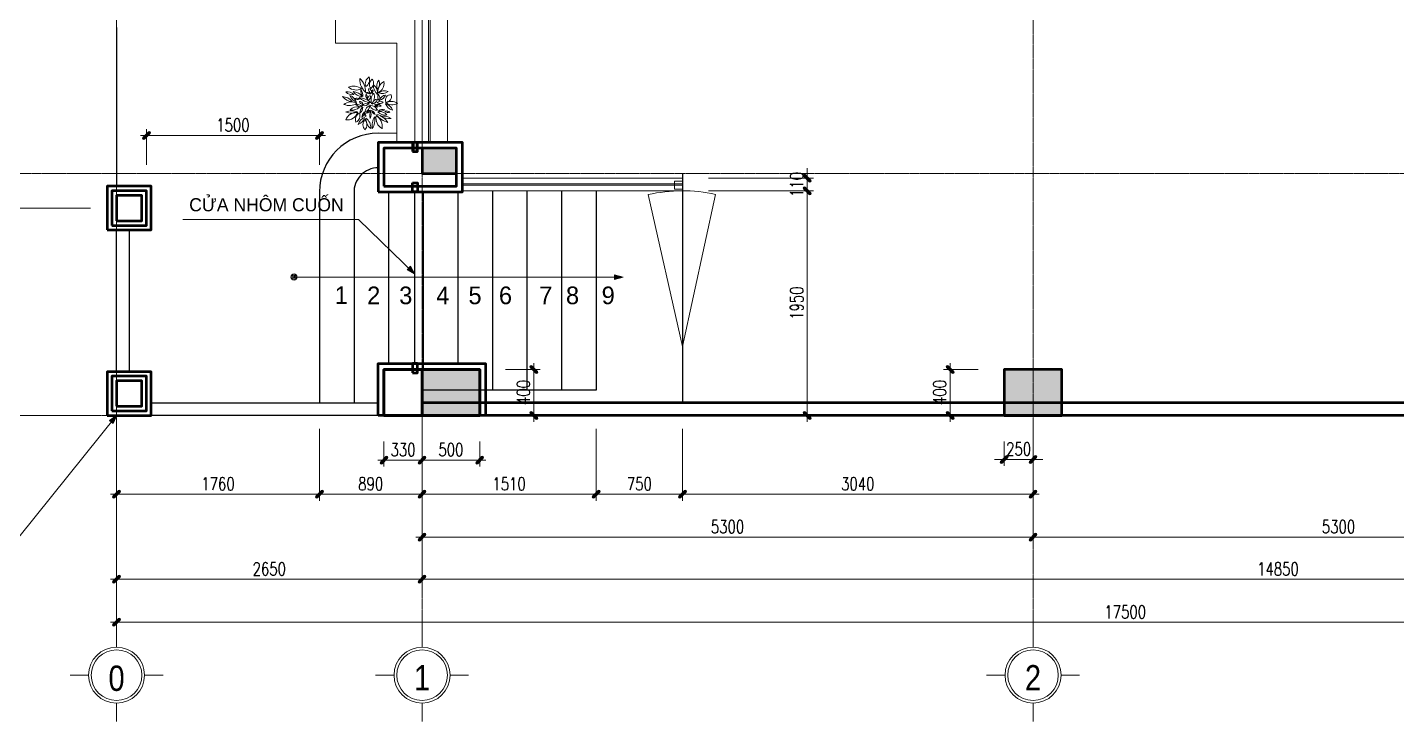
# Model space of a CAD drawing. Extents: x -165145 to 691808, y -202842 to 311040.
# Drawn here: x 545624 to 557501, y 59372 to 65396 of the extents above; entities that cross this region are included whole.
import ezdxf
from ezdxf.enums import TextEntityAlignment as Align

# ---------------------------------------------------------------- set-up
doc = ezdxf.new("R2010")
doc.units = 0
doc.header["$LTSCALE"] = 10
doc.header["$MEASUREMENT"] = 0
doc.linetypes.add('HIDDEN', pattern=[2.3807, 1.587, -0.7937])
doc.linetypes.add('TIM', pattern=[26.01, 10, -3, 0.01, -3, 10])
doc.layers.get('0').update_dxf_attribs({"linetype": 'CONTINUOUS'})
doc.layers.get('Defpoints').update_dxf_attribs({"color": 5, "linetype": 'CONTINUOUS'})
for name, color, linetype, lineweight in [('ARROWS', 1, 'CONTINUOUS', 0), ('DIM', 8, 'CONTINUOUS', 13), ('GE_KC_NETKHUAT', 9, 'HIDDEN', 20), ('netchia', 2, 'CONTINUOUS', 20), ('NETMANH', 149, 'CONTINUOUS', 5), ('NOITHAT', 35, 'CONTINUOUS', 9), ('TEXT', 4, 'CONTINUOUS', 20), ('THAY', 147, 'CONTINUOUS', 25), ('TRUC', 251, 'TIM', 5), ('wall', 7, 'CONTINUOUS', 50)]:
    doc.layers.add(name, color=color, linetype=linetype, lineweight=lineweight)
doc.layers.add('KCS_DIM', color=1, linetype='CONTINUOUS')
doc.styles.add('ROMANS', font='romans', dxfattribs={"width": 0.75, "bigfont": 'vns'})
doc.styles.add('STYLE1', font='')
doc.styles.add('VNARIALH', font='', dxfattribs={"width": 0.75})
doc.styles.add('VnArialNarrowH', font='')
doc.styles.get('STYLE1').set_extended_font_data('.VnAvantH')
doc.styles.get('VNARIALH').set_extended_font_data('.VnArialH')
doc.styles.get('VnArialNarrowH').set_extended_font_data('.VnArial NarrowH')
doc.dimstyles.new('fit0.75', dxfattribs={"dimscale": 0.5625, "dimtxt": 200, "dimasz": 75, "dimexe": 100, "dimexo": 400, "dimgap": 0.03, "dimtad": 0, "dimdec": 0, "dimdsep": 46, "dimtxsty": 'ROMANS', "dimblk": 'alex', "dimcen": 150, "dimclrd": 8, "dimclre": 8, "dimclrt": 7, "dimaunit": 1, "dimadec": 0, "dimazin": 0, "dimtfac": 0.072, "dimtdec": 0, "dimtix": 1, "dimtmove": 2, "dimatfit": 3, "dimldrblk": 'a-01', "dimfxl": 100, "dimtvp": 0.8, "dimtolj": 1, "dimarcsym": 0})

# ---------------------------------------------------------------- blocks, each defined once
blk = doc.blocks.new('alex')
at = {"layer": 'ARROWS'}
h = blk.add_hatch(color=1, dxfattribs=at)
edge = h.paths.add_edge_path()
edge.add_line((0.4, 0.74), (-0.74, -0.4))
edge.add_ellipse((-0.57, -0.57), major_axis=(0.17, 0.17), ratio=1, start_angle=90, end_angle=270)
edge.add_line((-0.4, -0.74), (0.74, 0.4))
edge.add_ellipse((0.57, 0.57), major_axis=(0.17, 0.17), ratio=1, start_angle=270, end_angle=450)
blk.add_lwpolyline([(0.4, 0.74), (-0.74, -0.4, 1), (-0.4, -0.74), (0.74, 0.4, 1)], format="xyb", close=True, dxfattribs=at)
at = {"layer": 'netchia', "color": 2}
for p, q in [((1.27, 0), (-1.27, 0)), ((0, -1.27), (0, 1.27))]:
    blk.add_line(p, q, dxfattribs=at)
blk = doc.blocks.new('*D136')
at = {"layer": 'Defpoints', "color": 0, "ltscale": 0.05, "transparency": 16777216}
for p in [(1196016, -218134), (1196485, -218134), (1196485, -218534)]:
    blk.add_point(p, dxfattribs=at)
at = {"layer": 'DIM', "color": 8, "lineweight": -2, "ltscale": 0.05, "transparency": 16777216}
for p, q in [((1196260, -218134), (1195959, -218134)), ((1196016, -218492), (1196016, -218176)), ((1196260, -218534), (1195959, -218534))]:
    blk.add_line(p, q, dxfattribs=at)
at = {"layer": 'DIM', "color": 8, "lineweight": -2, "ltscale": 0.05, "transparency": 16777216, "xscale": 42.1875, "yscale": 42.1875, "zscale": 42.1875}
for p, rotation in [((1196016, -218134), 90), ((1196016, -218534), 270)]:
    blk.add_blockref('alex', p, dxfattribs=dict(at, rotation=rotation))
at = {"layer": 'DIM', "color": 7, "ltscale": 0.05, "transparency": 16777216, "insert": (1195926, -218334), "char_height": 112.5, "attachment_point": 5, "rotation": 90, "style": 'ROMANS'}
blk.add_mtext('\\A1;400', dxfattribs=at)
blk = doc.blocks.new('a-01')
at = {"layer": 'ARROWS'}
blk.add_hatch(color=256, dxfattribs=at).paths.add_polyline_path([(-1.8, 0.49), (-1.8, -0.49), (0, 0)])
at = {"layer": 'netchia'}
blk.add_lwpolyline([(-1.8, 0.49), (-1.8, -0.49), (0, 0), (0, 0)], close=True, dxfattribs=at)
blk = doc.blocks.new('*D142')
at = {"layer": 'Defpoints', "color": 0, "ltscale": 0.05, "transparency": 16777216}
for p in [(1191935, -218134), (1192405, -218134), (1191935, -218534)]:
    blk.add_point(p, dxfattribs=at)
at = {"layer": 'DIM', "color": 8, "lineweight": -2, "ltscale": 0.05, "transparency": 16777216}
for p, q in [((1192160, -218134), (1192461, -218134)), ((1192405, -218492), (1192405, -218176)), ((1192160, -218534), (1192461, -218534))]:
    blk.add_line(p, q, dxfattribs=at)
at = {"layer": 'DIM', "color": 8, "lineweight": -2, "ltscale": 0.05, "transparency": 16777216, "xscale": 42.1875, "yscale": 42.1875, "zscale": 42.1875}
for p, rotation in [((1192405, -218134), 90), ((1192405, -218534), 270)]:
    blk.add_blockref('alex', p, dxfattribs=dict(at, rotation=rotation))
at = {"layer": 'DIM', "color": 7, "ltscale": 0.05, "transparency": 16777216, "insert": (1192315, -218334), "char_height": 112.5, "attachment_point": 5, "rotation": 90, "style": 'ROMANS'}
blk.add_mtext('\\A1;400', dxfattribs=at)
blk = doc.blocks.new('*D143')
at = {"layer": 'Defpoints', "color": 0, "transparency": 16777216}
for p in [(1191435, -218534), (1191935, -218534), (1191935, -218921)]:
    blk.add_point(p, dxfattribs=at)
at = {"layer": 'DIM', "color": 8, "lineweight": -2, "transparency": 16777216}
for p, q in [((1191435, -218759), (1191435, -218977)), ((1191935, -218759), (1191935, -218977)), ((1191477, -218921), (1191893, -218921))]:
    blk.add_line(p, q, dxfattribs=at)
at = {"layer": 'DIM', "color": 8, "lineweight": -2, "transparency": 16777216, "xscale": 42.1875, "yscale": 42.1875, "zscale": 42.1875, "rotation": 180}
blk.add_blockref('alex', (1191435, -218921), dxfattribs=at)
at = {"layer": 'DIM', "color": 8, "lineweight": -2, "transparency": 16777216, "xscale": 42.1875, "yscale": 42.1875, "zscale": 42.1875}
blk.add_blockref('alex', (1191935, -218921), dxfattribs=at)
at = {"layer": 'DIM', "color": 7, "transparency": 16777216, "insert": (1191685, -218831), "char_height": 112.5, "attachment_point": 5, "style": 'ROMANS'}
blk.add_mtext('\\A1;500', dxfattribs=at)
blk = doc.blocks.new('*D144')
at = {"layer": 'Defpoints', "color": 0, "transparency": 16777216}
for p in [(1196485, -218534), (1196735, -218534), (1196735, -218915)]:
    blk.add_point(p, dxfattribs=at)
at = {"layer": 'DIM', "color": 8, "lineweight": -2, "transparency": 16777216}
for p, q in [((1196485, -218759), (1196485, -218971)), ((1196735, -218759), (1196735, -218971)), ((1196443, -218915), (1196401, -218915)), ((1196485, -218915), (1196735, -218915)), ((1196777, -218915), (1196819, -218915))]:
    blk.add_line(p, q, dxfattribs=at)
at = {"layer": 'DIM', "color": 8, "lineweight": -2, "transparency": 16777216, "xscale": 42.1875, "yscale": 42.1875, "zscale": 42.1875}
blk.add_blockref('alex', (1196485, -218915), dxfattribs=at)
at = {"layer": 'DIM', "color": 8, "lineweight": -2, "transparency": 16777216, "xscale": 42.1875, "yscale": 42.1875, "zscale": 42.1875, "rotation": 180}
blk.add_blockref('alex', (1196735, -218915), dxfattribs=at)
at = {"layer": 'DIM', "color": 7, "transparency": 16777216, "insert": (1196610, -218825), "char_height": 112.5, "attachment_point": 5, "style": 'ROMANS'}
blk.add_mtext('\\A1;250', dxfattribs=at)
blk = doc.blocks.new('tentruc')
at = {"layer": 'DIM'}
for p, q in [((0, 311), (0, 516)), ((-516, 0), (-311, 0)), ((-516, 0), (-311, 0)), ((311, 0), (516, 0)), ((311, 0), (516, 0)), ((0, -516), (0, -311))]:
    blk.add_line(p, q, dxfattribs=at)
at = {"layer": 'DIM', "ltscale": 0.5}
blk.add_circle((0, 0), 311, dxfattribs=at)
at = {"layer": 'DIM'}
blk.add_circle((0, 0), 281, dxfattribs=at)
at = {"layer": 'DIM', "color": 7, "linetype": 'ByBlock', "ltscale": 0.5, "style": 'VNARIALH', "width": 1.1}
blk.add_attdef('A', text='', height=281, dxfattribs=at).set_placement((0, -107), align=Align.CENTER)
blk = doc.blocks.new('*D149')
at = {"layer": 'Defpoints', "color": 0, "transparency": 16777216}
for p in [(1191435, -218162), (1206285, -218162), (1206285, -219955)]:
    blk.add_point(p, dxfattribs=at)
at = {"layer": 'DIM', "color": 8, "lineweight": -2, "transparency": 16777216}
for p, q in [((1191435, -218387), (1191435, -220011)), ((1206285, -218387), (1206285, -220011)), ((1191477, -219955), (1206243, -219955))]:
    blk.add_line(p, q, dxfattribs=at)
at = {"layer": 'DIM', "color": 8, "lineweight": -2, "transparency": 16777216, "xscale": 42.1875, "yscale": 42.1875, "zscale": 42.1875, "rotation": 180}
blk.add_blockref('alex', (1191435, -219955), dxfattribs=at)
at = {"layer": 'DIM', "color": 8, "lineweight": -2, "transparency": 16777216, "xscale": 42.1875, "yscale": 42.1875, "zscale": 42.1875}
blk.add_blockref('alex', (1206285, -219955), dxfattribs=at)
at = {"layer": 'DIM', "color": 7, "transparency": 16777216, "insert": (1198860, -219865), "char_height": 112.5, "attachment_point": 5, "style": 'ROMANS'}
blk.add_mtext('\\A1;14850', dxfattribs=at)
blk = doc.blocks.new('*D153')
at = {"layer": 'Defpoints', "color": 0, "transparency": 16777216}
for p in [(1196735, -218534), (1202035, -218534), (1202035, -219589)]:
    blk.add_point(p, dxfattribs=at)
at = {"layer": 'DIM', "color": 8, "lineweight": -2, "transparency": 16777216}
for p, q in [((1196735, -218759), (1196735, -219646)), ((1202035, -218759), (1202035, -219646)), ((1196777, -219589), (1201993, -219589))]:
    blk.add_line(p, q, dxfattribs=at)
at = {"layer": 'DIM', "color": 8, "lineweight": -2, "transparency": 16777216, "xscale": 42.1875, "yscale": 42.1875, "zscale": 42.1875, "rotation": 180}
blk.add_blockref('alex', (1196735, -219589), dxfattribs=at)
at = {"layer": 'DIM', "color": 8, "lineweight": -2, "transparency": 16777216, "xscale": 42.1875, "yscale": 42.1875, "zscale": 42.1875}
blk.add_blockref('alex', (1202035, -219589), dxfattribs=at)
at = {"layer": 'DIM', "color": 7, "transparency": 16777216, "insert": (1199385, -219499), "char_height": 112.5, "attachment_point": 5, "style": 'ROMANS'}
blk.add_mtext('\\A1;5300', dxfattribs=at)
blk = doc.blocks.new('*D154')
at = {"layer": 'Defpoints', "color": 0, "transparency": 16777216}
for p in [(1191435, -218534), (1196735, -218534), (1196735, -219589)]:
    blk.add_point(p, dxfattribs=at)
at = {"layer": 'DIM', "color": 8, "lineweight": -2, "transparency": 16777216}
for p, q in [((1191435, -218759), (1191435, -219646)), ((1196735, -218759), (1196735, -219646)), ((1191477, -219589), (1196693, -219589))]:
    blk.add_line(p, q, dxfattribs=at)
at = {"layer": 'DIM', "color": 8, "lineweight": -2, "transparency": 16777216, "xscale": 42.1875, "yscale": 42.1875, "zscale": 42.1875, "rotation": 180}
blk.add_blockref('alex', (1191435, -219589), dxfattribs=at)
at = {"layer": 'DIM', "color": 8, "lineweight": -2, "transparency": 16777216, "xscale": 42.1875, "yscale": 42.1875, "zscale": 42.1875}
blk.add_blockref('alex', (1196735, -219589), dxfattribs=at)
at = {"layer": 'DIM', "color": 7, "transparency": 16777216, "insert": (1194085, -219499), "char_height": 112.5, "attachment_point": 5, "style": 'ROMANS'}
blk.add_mtext('\\A1;5300', dxfattribs=at)
blk = doc.blocks.new('*D188')
at = {"layer": 'Defpoints', "color": 0, "ltscale": 0.05, "transparency": 16777216}
for p in [(1191935, -218134), (1192405, -218134), (1191935, -218534)]:
    blk.add_point(p, dxfattribs=at)
at = {"layer": 'DIM', "color": 8, "lineweight": -2, "ltscale": 0.05, "transparency": 16777216}
for p, q in [((1192160, -218134), (1192461, -218134)), ((1192405, -218492), (1192405, -218176)), ((1192160, -218534), (1192461, -218534))]:
    blk.add_line(p, q, dxfattribs=at)
at = {"layer": 'DIM', "color": 8, "lineweight": -2, "ltscale": 0.05, "transparency": 16777216, "xscale": 42.1875, "yscale": 42.1875, "zscale": 42.1875}
for p, rotation in [((1192405, -218134), 90), ((1192405, -218534), 270)]:
    blk.add_blockref('alex', p, dxfattribs=dict(at, rotation=rotation))
at = {"layer": 'DIM', "color": 7, "ltscale": 0.05, "transparency": 16777216, "insert": (1192315, -218334), "char_height": 112.5, "attachment_point": 5, "rotation": 90, "style": 'ROMANS'}
blk.add_mtext('\\A1;400', dxfattribs=at)
blk = doc.blocks.new('*D190')
at = {"layer": 'Defpoints', "color": 0, "transparency": 16777216}
for p in [(1191105, -218534), (1191435, -218534), (1191435, -218921)]:
    blk.add_point(p, dxfattribs=at)
at = {"layer": 'DIM', "color": 8, "lineweight": -2, "transparency": 16777216}
for p, q in [((1191105, -218759), (1191105, -218977)), ((1191435, -218759), (1191435, -218977)), ((1191147, -218921), (1191393, -218921))]:
    blk.add_line(p, q, dxfattribs=at)
at = {"layer": 'DIM', "color": 8, "lineweight": -2, "transparency": 16777216, "xscale": 42.1875, "yscale": 42.1875, "zscale": 42.1875, "rotation": 180}
blk.add_blockref('alex', (1191105, -218921), dxfattribs=at)
at = {"layer": 'DIM', "color": 8, "lineweight": -2, "transparency": 16777216, "xscale": 42.1875, "yscale": 42.1875, "zscale": 42.1875}
blk.add_blockref('alex', (1191435, -218921), dxfattribs=at)
at = {"layer": 'DIM', "color": 7, "transparency": 16777216, "insert": (1191270, -218831), "char_height": 112.5, "attachment_point": 5, "style": 'ROMANS'}
blk.add_mtext('\\A1;330', dxfattribs=at)
blk = doc.blocks.new('*D191')
at = {"layer": 'Defpoints', "color": 0, "transparency": 16777216}
for p in [(1188785, -218534), (1206285, -218534), (1206285, -220328)]:
    blk.add_point(p, dxfattribs=at)
at = {"layer": 'DIM', "color": 8, "lineweight": -2, "transparency": 16777216}
for p, q in [((1188785, -218759), (1188785, -220385)), ((1206285, -218759), (1206285, -220385)), ((1188827, -220328), (1206243, -220328))]:
    blk.add_line(p, q, dxfattribs=at)
at = {"layer": 'DIM', "color": 8, "lineweight": -2, "transparency": 16777216, "xscale": 42.1875, "yscale": 42.1875, "zscale": 42.1875, "rotation": 180}
blk.add_blockref('alex', (1188785, -220328), dxfattribs=at)
at = {"layer": 'DIM', "color": 8, "lineweight": -2, "transparency": 16777216, "xscale": 42.1875, "yscale": 42.1875, "zscale": 42.1875}
blk.add_blockref('alex', (1206285, -220328), dxfattribs=at)
at = {"layer": 'DIM', "color": 7, "transparency": 16777216, "insert": (1197535, -220238), "char_height": 112.5, "attachment_point": 5, "style": 'ROMANS'}
blk.add_mtext('\\A1;17500', dxfattribs=at)
blk = doc.blocks.new('*D192')
at = {"layer": 'Defpoints', "color": 0, "transparency": 16777216}
for p in [(1188785, -218534), (1191435, -218534), (1191435, -219955)]:
    blk.add_point(p, dxfattribs=at)
at = {"layer": 'DIM', "color": 8, "lineweight": -2, "transparency": 16777216}
for p, q in [((1188785, -218759), (1188785, -220011)), ((1191435, -218759), (1191435, -220011)), ((1188827, -219955), (1191393, -219955))]:
    blk.add_line(p, q, dxfattribs=at)
at = {"layer": 'DIM', "color": 8, "lineweight": -2, "transparency": 16777216, "xscale": 42.1875, "yscale": 42.1875, "zscale": 42.1875, "rotation": 180}
blk.add_blockref('alex', (1188785, -219955), dxfattribs=at)
at = {"layer": 'DIM', "color": 8, "lineweight": -2, "transparency": 16777216, "xscale": 42.1875, "yscale": 42.1875, "zscale": 42.1875}
blk.add_blockref('alex', (1191435, -219955), dxfattribs=at)
at = {"layer": 'DIM', "color": 7, "transparency": 16777216, "insert": (1190110, -219865), "char_height": 112.5, "attachment_point": 5, "style": 'ROMANS'}
blk.add_mtext('\\A1;2650', dxfattribs=at)
blk = doc.blocks.new('*D193')
at = {"layer": 'Defpoints', "color": 0, "transparency": 16777216}
for p in [(1186936, -211534), (1188785, -211534), (1188785, -218534)]:
    blk.add_point(p, dxfattribs=at)
at = {"layer": 'DIM', "color": 8, "lineweight": -2, "transparency": 16777216}
for p, q in [((1188560, -211534), (1186880, -211534)), ((1186936, -218492), (1186936, -211576)), ((1188560, -218534), (1186880, -218534))]:
    blk.add_line(p, q, dxfattribs=at)
at = {"layer": 'DIM', "color": 8, "lineweight": -2, "transparency": 16777216, "xscale": 42.1875, "yscale": 42.1875, "zscale": 42.1875}
for p, rotation in [((1186936, -211534), 90), ((1186936, -218534), 270)]:
    blk.add_blockref('alex', p, dxfattribs=dict(at, rotation=rotation))
at = {"layer": 'DIM', "color": 7, "transparency": 16777216, "insert": (1186846, -215034), "char_height": 112.5, "attachment_point": 5, "rotation": 90, "style": 'ROMANS'}
blk.add_mtext('\\A1;7000', dxfattribs=at)
blk = doc.blocks.new('*D206')
at = {"layer": 'Defpoints', "color": 0, "transparency": 16777216}
for p in [(1188607, -214974), (1187400, -218534), (1188607, -218534)]:
    blk.add_point(p, dxfattribs=at)
at = {"layer": 'DIM', "color": 8, "lineweight": -2, "transparency": 16777216}
for p, q in [((1188382, -214974), (1187343, -214974)), ((1187400, -215016), (1187400, -218492)), ((1188382, -218534), (1187343, -218534))]:
    blk.add_line(p, q, dxfattribs=at)
at = {"layer": 'DIM', "color": 8, "lineweight": -2, "transparency": 16777216, "xscale": 42.1875, "yscale": 42.1875, "zscale": 42.1875}
for p, rotation in [((1187400, -214974), 90), ((1187400, -218534), 270)]:
    blk.add_blockref('alex', p, dxfattribs=dict(at, rotation=rotation))
at = {"layer": 'DIM', "color": 7, "transparency": 16777216, "insert": (1187310, -216754), "char_height": 112.5, "attachment_point": 5, "rotation": 90, "style": 'ROMANS'}
blk.add_mtext('\\A1;3560', dxfattribs=at)
blk = doc.blocks.new('*D207')
at = {"layer": 'Defpoints', "color": 0, "transparency": 16777216}
for p in [(1188785, -214974), (1187823, -216734), (1188785, -216734)]:
    blk.add_point(p, dxfattribs=at)
at = {"layer": 'DIM', "color": 8, "lineweight": -2, "transparency": 16777216}
for p, q in [((1188560, -214974), (1187767, -214974)), ((1187823, -215016), (1187823, -216692)), ((1188560, -216734), (1187767, -216734))]:
    blk.add_line(p, q, dxfattribs=at)
at = {"layer": 'DIM', "color": 8, "lineweight": -2, "transparency": 16777216, "xscale": 42.1875, "yscale": 42.1875, "zscale": 42.1875}
for p, rotation in [((1187823, -214974), 90), ((1187823, -216734), 270)]:
    blk.add_blockref('alex', p, dxfattribs=dict(at, rotation=rotation))
at = {"layer": 'DIM', "color": 7, "transparency": 16777216, "insert": (1187733, -215854), "char_height": 112.5, "attachment_point": 5, "rotation": 90, "style": 'ROMANS'}
blk.add_mtext('\\A1;1760', dxfattribs=at)
blk = doc.blocks.new('*D208')
at = {"layer": 'Defpoints', "color": 0, "transparency": 16777216}
for p in [(1190545, -216104), (1189045, -216584), (1190545, -216584)]:
    blk.add_point(p, dxfattribs=at)
at = {"layer": 'DIM', "color": 8, "lineweight": -2, "transparency": 16777216}
for p, q in [((1189045, -216359), (1189045, -216048)), ((1190545, -216359), (1190545, -216048)), ((1189087, -216104), (1190503, -216104))]:
    blk.add_line(p, q, dxfattribs=at)
at = {"layer": 'DIM', "color": 8, "lineweight": -2, "transparency": 16777216, "xscale": 42.1875, "yscale": 42.1875, "zscale": 42.1875, "rotation": 180}
blk.add_blockref('alex', (1189045, -216104), dxfattribs=at)
at = {"layer": 'DIM', "color": 8, "lineweight": -2, "transparency": 16777216, "xscale": 42.1875, "yscale": 42.1875, "zscale": 42.1875}
blk.add_blockref('alex', (1190545, -216104), dxfattribs=at)
at = {"layer": 'DIM', "color": 7, "transparency": 16777216, "insert": (1189795, -216014), "char_height": 112.5, "attachment_point": 5, "style": 'ROMANS'}
blk.add_mtext('\\A1;1500', dxfattribs=at)
blk = doc.blocks.new('*D209')
at = {"layer": 'Defpoints', "color": 0, "transparency": 16777216}
for p in [(1188785, -216734), (1187823, -218534), (1188785, -218534)]:
    blk.add_point(p, dxfattribs=at)
at = {"layer": 'DIM', "color": 8, "lineweight": -2, "transparency": 16777216}
for p, q in [((1188560, -216734), (1187767, -216734)), ((1187823, -216776), (1187823, -218492)), ((1188560, -218534), (1187767, -218534))]:
    blk.add_line(p, q, dxfattribs=at)
at = {"layer": 'DIM', "color": 8, "lineweight": -2, "transparency": 16777216, "xscale": 42.1875, "yscale": 42.1875, "zscale": 42.1875}
for p, rotation in [((1187823, -216734), 90), ((1187823, -218534), 270)]:
    blk.add_blockref('alex', p, dxfattribs=dict(at, rotation=rotation))
at = {"layer": 'DIM', "color": 7, "transparency": 16777216, "insert": (1187733, -217634), "char_height": 112.5, "attachment_point": 5, "rotation": 90, "style": 'ROMANS'}
blk.add_mtext('\\A1;1800', dxfattribs=at)
blk = doc.blocks.new('*D212')
at = {"layer": 'Defpoints', "color": 0, "ltscale": 0.05, "transparency": 16777216}
for p in [(1193695, -216584), (1193695, -218534), (1194776, -218534)]:
    blk.add_point(p, dxfattribs=at)
at = {"layer": 'DIM', "color": 8, "lineweight": -2, "ltscale": 0.05, "transparency": 16777216}
for p, q in [((1193920, -216584), (1194832, -216584)), ((1194776, -216626), (1194776, -218492)), ((1193920, -218534), (1194832, -218534))]:
    blk.add_line(p, q, dxfattribs=at)
at = {"layer": 'DIM', "color": 8, "lineweight": -2, "ltscale": 0.05, "transparency": 16777216, "xscale": 42.1875, "yscale": 42.1875, "zscale": 42.1875}
for p, rotation in [((1194776, -216584), 90), ((1194776, -218534), 270)]:
    blk.add_blockref('alex', p, dxfattribs=dict(at, rotation=rotation))
at = {"layer": 'DIM', "color": 7, "ltscale": 0.05, "transparency": 16777216, "insert": (1194686, -217559), "char_height": 112.5, "attachment_point": 5, "rotation": 90, "style": 'ROMANS'}
blk.add_mtext('\\A1;1950', dxfattribs=at)
blk = doc.blocks.new('*D213')
at = {"layer": 'Defpoints', "color": 0, "ltscale": 0.05, "transparency": 16777216}
for p in [(1193695, -216474), (1193695, -216584), (1194776, -216584)]:
    blk.add_point(p, dxfattribs=at)
at = {"layer": 'DIM', "color": 8, "lineweight": -2, "ltscale": 0.05, "transparency": 16777216}
for p, q in [((1194776, -216432), (1194776, -216389)), ((1193920, -216474), (1194832, -216474)), ((1194776, -216474), (1194776, -216584)), ((1193920, -216584), (1194832, -216584)), ((1194776, -216626), (1194776, -216668))]:
    blk.add_line(p, q, dxfattribs=at)
at = {"layer": 'DIM', "color": 8, "lineweight": -2, "ltscale": 0.05, "transparency": 16777216, "xscale": 42.1875, "yscale": 42.1875, "zscale": 42.1875}
for p, rotation in [((1194776, -216474), 270), ((1194776, -216584), 90)]:
    blk.add_blockref('alex', p, dxfattribs=dict(at, rotation=rotation))
at = {"layer": 'DIM', "color": 7, "ltscale": 0.05, "transparency": 16777216, "insert": (1194686, -216529), "char_height": 112.5, "attachment_point": 5, "rotation": 90, "style": 'ROMANS'}
blk.add_mtext('\\A1;110', dxfattribs=at)
blk = doc.blocks.new('*D214')
at = {"layer": 'Defpoints', "color": 0, "transparency": 16777216}
for p in [(1192945, -218424), (1191435, -218534), (1192945, -219217)]:
    blk.add_point(p, dxfattribs=at)
at = {"layer": 'DIM', "color": 8, "lineweight": -2, "transparency": 16777216}
for p, q in [((1192945, -218649), (1192945, -219273)), ((1191435, -218759), (1191435, -219273)), ((1191477, -219217), (1192903, -219217))]:
    blk.add_line(p, q, dxfattribs=at)
at = {"layer": 'DIM', "color": 8, "lineweight": -2, "transparency": 16777216, "xscale": 42.1875, "yscale": 42.1875, "zscale": 42.1875, "rotation": 180}
blk.add_blockref('alex', (1191435, -219217), dxfattribs=at)
at = {"layer": 'DIM', "color": 8, "lineweight": -2, "transparency": 16777216, "xscale": 42.1875, "yscale": 42.1875, "zscale": 42.1875}
blk.add_blockref('alex', (1192945, -219217), dxfattribs=at)
at = {"layer": 'DIM', "color": 7, "transparency": 16777216, "insert": (1192190, -219127), "char_height": 112.5, "attachment_point": 5, "style": 'ROMANS'}
blk.add_mtext('\\A1;1510', dxfattribs=at)
blk = doc.blocks.new('*D215')
at = {"layer": 'Defpoints', "color": 0, "transparency": 16777216}
for p in [(1190545, -218424), (1191435, -218534), (1191435, -219217)]:
    blk.add_point(p, dxfattribs=at)
at = {"layer": 'DIM', "color": 8, "lineweight": -2, "transparency": 16777216}
for p, q in [((1190545, -218649), (1190545, -219273)), ((1191435, -218759), (1191435, -219273)), ((1190587, -219217), (1191393, -219217))]:
    blk.add_line(p, q, dxfattribs=at)
at = {"layer": 'DIM', "color": 8, "lineweight": -2, "transparency": 16777216, "xscale": 42.1875, "yscale": 42.1875, "zscale": 42.1875, "rotation": 180}
blk.add_blockref('alex', (1190545, -219217), dxfattribs=at)
at = {"layer": 'DIM', "color": 8, "lineweight": -2, "transparency": 16777216, "xscale": 42.1875, "yscale": 42.1875, "zscale": 42.1875}
blk.add_blockref('alex', (1191435, -219217), dxfattribs=at)
at = {"layer": 'DIM', "color": 7, "transparency": 16777216, "insert": (1190990, -219127), "char_height": 112.5, "attachment_point": 5, "style": 'ROMANS'}
blk.add_mtext('\\A1;890', dxfattribs=at)
blk = doc.blocks.new('*D216')
at = {"layer": 'Defpoints', "color": 0, "transparency": 16777216}
for p in [(1188785, -218534), (1190545, -218534), (1190545, -219217)]:
    blk.add_point(p, dxfattribs=at)
at = {"layer": 'DIM', "color": 8, "lineweight": -2, "transparency": 16777216}
for p, q in [((1188785, -218759), (1188785, -219273)), ((1190545, -218759), (1190545, -219273)), ((1188827, -219217), (1190503, -219217))]:
    blk.add_line(p, q, dxfattribs=at)
at = {"layer": 'DIM', "color": 8, "lineweight": -2, "transparency": 16777216, "xscale": 42.1875, "yscale": 42.1875, "zscale": 42.1875, "rotation": 180}
blk.add_blockref('alex', (1188785, -219217), dxfattribs=at)
at = {"layer": 'DIM', "color": 8, "lineweight": -2, "transparency": 16777216, "xscale": 42.1875, "yscale": 42.1875, "zscale": 42.1875}
blk.add_blockref('alex', (1190545, -219217), dxfattribs=at)
at = {"layer": 'DIM', "color": 7, "transparency": 16777216, "insert": (1189665, -219127), "char_height": 112.5, "attachment_point": 5, "style": 'ROMANS'}
blk.add_mtext('\\A1;1760', dxfattribs=at)
blk = doc.blocks.new('*D217')
at = {"layer": 'Defpoints', "color": 0, "ltscale": 0.05, "transparency": 16777216}
for p in [(1192945, -218424), (1193695, -218424), (1193695, -219217)]:
    blk.add_point(p, dxfattribs=at)
at = {"layer": 'DIM', "color": 8, "lineweight": -2, "ltscale": 0.05, "transparency": 16777216}
for p, q in [((1192945, -218649), (1192945, -219273)), ((1193695, -218649), (1193695, -219273)), ((1192987, -219217), (1193653, -219217))]:
    blk.add_line(p, q, dxfattribs=at)
at = {"layer": 'DIM', "color": 8, "lineweight": -2, "ltscale": 0.05, "transparency": 16777216, "xscale": 42.1875, "yscale": 42.1875, "zscale": 42.1875, "rotation": 180}
blk.add_blockref('alex', (1192945, -219217), dxfattribs=at)
at = {"layer": 'DIM', "color": 8, "lineweight": -2, "ltscale": 0.05, "transparency": 16777216, "xscale": 42.1875, "yscale": 42.1875, "zscale": 42.1875}
blk.add_blockref('alex', (1193695, -219217), dxfattribs=at)
at = {"layer": 'DIM', "color": 7, "ltscale": 0.05, "transparency": 16777216, "insert": (1193320, -219127), "char_height": 112.5, "attachment_point": 5, "style": 'ROMANS'}
blk.add_mtext('\\A1;750', dxfattribs=at)
blk = doc.blocks.new('*D218')
at = {"layer": 'Defpoints', "color": 0, "ltscale": 0.05, "transparency": 16777216}
for p in [(1193695, -218534), (1196735, -218534), (1196735, -219217)]:
    blk.add_point(p, dxfattribs=at)
at = {"layer": 'DIM', "color": 8, "lineweight": -2, "ltscale": 0.05, "transparency": 16777216}
for p, q in [((1193695, -218759), (1193695, -219273)), ((1196735, -218759), (1196735, -219273)), ((1193737, -219217), (1196693, -219217))]:
    blk.add_line(p, q, dxfattribs=at)
at = {"layer": 'DIM', "color": 8, "lineweight": -2, "ltscale": 0.05, "transparency": 16777216, "xscale": 42.1875, "yscale": 42.1875, "zscale": 42.1875, "rotation": 180}
blk.add_blockref('alex', (1193695, -219217), dxfattribs=at)
at = {"layer": 'DIM', "color": 8, "lineweight": -2, "ltscale": 0.05, "transparency": 16777216, "xscale": 42.1875, "yscale": 42.1875, "zscale": 42.1875}
blk.add_blockref('alex', (1196735, -219217), dxfattribs=at)
at = {"layer": 'DIM', "color": 7, "ltscale": 0.05, "transparency": 16777216, "insert": (1195215, -219127), "char_height": 112.5, "attachment_point": 5, "style": 'ROMANS'}
blk.add_mtext('\\A1;3040', dxfattribs=at)
blk = doc.blocks.new('MB-CAY44')
at = {"color": 0, "linetype": 'ByBlock'}
for centre, radius, start, end in [((-348, 127), 274, 49.8506, 114.6719), ((-286, 586), 274, 229.8506, 294.6719), ((153, 541), 365, 176.0096, 234.5768), ((-451, 290), 365, 356.0096, 49.186), ((20, 293), 210, 172.8778, 216.4562), ((-355, 189), 210, 354.4977, 38.0761), ((83, 452), 175, 120.4086, 200.4312), ((-170, 542), 175, 300.4086, 20.4312), ((72, 323), 89.3, 161.8817, 249.7301), ((-44, 267), 89.3, 341.8817, 69.7301), ((144, 435), 143, 124.6008, 217.4658), ((-51, 466), 143, 304.6008, 37.4658), ((126, 263), 74, 131.0823, 198.427), ((7, 295), 74, 311.0823, 18.427), ((345, 409), 255, 175.2839, 229.9285), ((-73, 235), 255, 355.2839, 49.9285), ((351, 405), 192, 138.8969, 205.4069), ((33, 449), 192, 318.8969, 25.4069), ((415, 293), 226, 114.4303, 189.807), ((98, 460), 226, 294.4303, 9.807), ((-373, 353), 290, 219.7488, 267.8702), ((-606, -122), 290, 39.7488, 87.8702), ((-396, -246), 298, 66.2552, 125.0335), ((-444, 270), 298, 245.6693, 304.4476), ((-482, 89), 187, 42.1437, 101.6667), ((-382, 397), 187, 222.1437, 281.6667), ((-188, 287), 260, 201.3015, 248.66), ((-525, -49), 260, 21.3015, 68.66), ((-362, 35), 244, 32.8184, 88.3343), ((-150, 411), 244, 212.8184, 268.3343), ((-281, 49), 87.4, 47.3873, 115.7476), ((-259, 192), 87.4, 227.3873, 295.7476), ((-259, -268), 418, 46.9394, 85.8583), ((57, 455), 418, 226.9394, 265.8583), ((-144, 78), 79.3, 190.523, 270.8605), ((-220, -16), 79.3, 10.523, 90.8605), ((-31, -142), 169, 80.1717, 138.3136), ((-128, 136), 169, 260.1717, 318.3136), ((29, 188), 111, 158.2119, 216.9673), ((-163, 162), 111, 338.2119, 36.9673), ((-53, 140), 122, 47.1077, 93.2701), ((23, 350), 122, 227.1077, 273.2701), ((36, 113), 77.9, 102.1635, 198.3798), ((-54, 165), 77.9, 282.1635, 18.3798), ((268, 87), 233, 136.6356, 199.4278), ((-121, 169), 233, 316.6356, 19.4278), ((42, 142), 139, 276.3902, 348.0721), ((196, -24), 139, 97.3883, 169.0703), ((245, -33), 98.1, 53.2772, 136.2565), ((233, 113), 98.1, 233.2772, 316.2565), ((328, 171), 142, 159.261, 223.9723), ((91, 126), 142, 337.7122, 42.4235), ((334, 108), 191, 66.1459, 133.4318), ((282, 423), 191, 245.4893, 312.7752), ((381, 42), 164, 99.3324, 162.1699), ((198, 254), 164, 279.3324, 342.1699), ((470, 93), 118, 86.9965, 202.2058), ((482, -167), 230, 54.1936, 122.622), ((500, 218), 230, 232.0955, 300.5238), ((297, -202), 223, 18.5093, 74.2466), ((569, 84), 223, 198.5093, 254.2466), ((367, 166), 118, 266.9965, 22.2058), ((-389, -495), 350, 67.9577, 112.0423), ((-389, 154), 350, 247.9577, 292.0423), ((-291, -420), 241, 81.9405, 161.3964), ((-486, -104), 241, 261.9405, 341.3964), ((-273, -263), 207, 75.5726, 136.3385), ((-371, 80), 207, 255.5726, 316.3385), ((-149, -336), 159, 118.5878, 201.4707), ((-277, -169), 166, 43.3367, 98.0592), ((-180, 109), 166, 223.3367, 278.0592), ((-368, -251), 159, 296.5049, 19.3878), ((-331, -227), 234, 291.2499, 344.3738), ((-22, -507), 234, 111.2499, 164.3738), ((-57, -192), 154, 125.3547, 180.2444), ((-300, -67), 154, 305.3547, 0.2444), ((12, -306), 181, 133.9894, 174.6599), ((-289, -156), 181, 312.3809, 353.0513), ((-169, -251), 90.3, 346.6712, 51.5788), ((-20, -205), 90.3, 162.6051, 227.5126), ((-138, -23), 150, 280.5964, 4.0524), ((52, -175), 150, 98.3256, 181.7816), ((47, -253), 124, 100.7404, 152.602), ((-81, -73), 124, 278.3028, 330.1644), ((310, -242), 299, 159.0434, 194.094), ((35, -180), 151, 18.7265, 98.5819), ((155, 18), 151, 198.7265, 278.5819), ((-264, -219), 299, 341.3279, 16.3785), ((190, -85), 153, 199.0975, 246.0922), ((-17, -275), 153, 19.0975, 66.0922), ((414, -475), 356, 146.5506, 189.6063), ((-234, -338), 356, 326.5506, 9.6063), ((192, 4), 72.2, 184.751, 258.4779), ((106, -72), 72.2, 4.751, 78.4779), ((418, -300), 275, 169.9797, 239.5558), ((7, -489), 275, 349.7437, 59.3198), ((505, 13), 425, 214.8518, 256.8329), ((55, -637), 425, 33.7346, 75.7157), ((183, -99), 96.4, 36.6262, 104.0418), ((237, 52), 96.4, 216.6262, 284.0418), ((230, -357), 198, 37.9495, 102.0596), ((345, -42), 198, 217.9495, 282.0596), ((292, -262), 149, 71.397, 126.5601), ((251, 0), 149, 251.397, 306.5601), ((300, -597), 338, 57.8807, 99.8189), ((422, 22), 338, 237.8807, 279.8189), ((373, -246), 101, 42.1798, 106.9561), ((418, -81), 101, 222.1798, 286.9561), ((24, -450), 167, 137.2816, 222.7184), ((-222, -450), 167, 317.2816, 42.7184), ((189, -319), 268, 176.7146, 233.4855), ((-237, -519), 268, 356.7146, 53.4855)]:
    blk.add_arc(centre, radius, start, end, dxfattribs=at)
blk = doc.blocks.new('A$C1ec07113')
at = {"layer": 'wall', "ltscale": 0.05}
h = blk.add_hatch(dxfattribs=at)
h.set_pattern_fill('AR-CONC', color=256, angle=90, style=0)
h.set_pattern_definition([(140, (43059.528, -1042416.42), (0.62752135, 7.172601826), [0.75, -8.25]), (85, (43059.528, -1042416.42), (-7.521921337, -1.387513336), [0.6, -6.6]), (190.4514, (43059.5805, -1042415.822), (-6.89439542, 5.785093817), [0.6374019, -7.01142112]), (136.1842, (43057.528, -1042416.42), (1.65519014, 10.672410486), [1.125, -12.375]), (186.6356, (43057.666, -1042415.531), (-9.74117871, 9.34662706), [0.95610288, -10.51713]), (81.1842, (43057.528, -1042416.42), (-9.74118601, 9.34661945), [0.9, -9.9]), (111, (43058.028, -1042415.42), (4.026188907, 5.96907052), [0.75, -8.25]), (56, (43058.028, -1042415.42), (-7.25150045, 2.43315332), [0.6, -6.6]), (161.4514, (43058.364, -1042414.9225), (-3.225304967, 8.402226286), [0.6374019, -7.01142112]), (127.5, (43059.5282, -1042416.42), (-3.3289385383, 0.121598553), [0, -6.52, 0, -6.7, 0, -6.625]), (97.5, (43059.5282, -1042416.42), (-3.944117119, 2.630695374), [0, -3.82, 0, -6.37, 0, -2.525]), (57.5, (43059.5282, -1042418.65), (0.2255487173, 5.338224362), [0, -2.5, 0, -7.8, 0, -10.35]), (47.5, (43059.528, -1042419.65), (-1.001049823, 5.831861693), [0, -3.25, 0, -5.18, 0, -7.35])])
h.paths.add_polyline_path([(9907.5, 31655.9), (9907.5, 31875.9), (9607.5, 31875.9), (9607.5, 31655.9)])
h = blk.add_hatch(dxfattribs=at)
h.set_pattern_fill('AR-CONC', color=256, style=0)
h.set_pattern_definition([(310, (-991974.6383, -140904.729), (7.172601826, 0.62752135), [0.75, -8.25]), (5, (-991974.638, -140904.729), (-1.387513336, -7.521921337), [0.6, -6.6]), (259.5486, (-991974.0406, -140904.6766), (5.785093817, -6.89439542), [0.6374019, -7.01142112]), (313.8158, (-991974.638, -140906.729), (10.67241049, 1.65519014), [1.125, -12.375]), (263.3644, (-991973.749, -140906.591), (9.34662706, -9.74117871), [0.95610288, -10.51713]), (8.8158, (-991974.638, -140906.729), (9.34661945, -9.74118601), [0.9, -9.9]), (339, (-991973.6383, -140906.229), (5.96907052, 4.026188907), [0.75, -8.25]), (34, (-991973.638, -140906.229), (2.43315332, -7.25150045), [0.6, -6.6]), (288.5486, (-991973.141, -140905.8934), (8.402226286, -3.225304967), [0.6374019, -7.01142112]), (322.5, (-991974.6383, -140904.7289), (0.121598553, -3.328938538), [0, -6.52, 0, -6.7, 0, -6.625]), (352.5, (-991974.6383, -140904.729), (2.630695374, -3.944117119), [0, -3.82, 0, -6.37, 0, -2.525]), (32.5, (-991976.8683, -140904.729), (5.338224362, 0.225548717), [0, -2.5, 0, -7.8, 0, -10.35]), (42.5, (-991977.8683, -140904.729), (5.831861693, -1.001049823), [0, -3.25, 0, -5.18, 0, -7.35])])
h.paths.add_polyline_path([(10107.5, 29955.9), (9607.5, 29955.9), (9607.5, 29555.9), (10107.5, 29555.9)])
h = blk.add_hatch(dxfattribs=at)
h.set_pattern_fill('AR-CONC', color=256, style=0)
h.set_pattern_definition([(310, (-986924.6383, -140904.7266), (7.172601826, 0.62752135), [0.75, -8.25]), (5, (-986924.638, -140904.7266), (-1.387513336, -7.521921337), [0.6, -6.6]), (259.5486, (-986924.0406, -140904.674), (5.785093817, -6.89439542), [0.6374019, -7.01142112]), (313.8158, (-986924.638, -140906.727), (10.67241049, 1.65519014), [1.125, -12.375]), (263.3644, (-986923.749, -140906.589), (9.34662706, -9.74117871), [0.95610288, -10.51713]), (8.8158, (-986924.638, -140906.727), (9.34661945, -9.74118601), [0.9, -9.9]), (339, (-986923.6383, -140906.2266), (5.96907052, 4.026188907), [0.75, -8.25]), (34, (-986923.638, -140906.2266), (2.43315332, -7.25150045), [0.6, -6.6]), (288.5486, (-986923.141, -140905.891), (8.402226286, -3.225304967), [0.6374019, -7.01142112]), (322.5, (-986924.6383, -140904.7266), (0.121598553, -3.328938538), [0, -6.52, 0, -6.7, 0, -6.625]), (352.5, (-986924.6383, -140904.7266), (2.630695374, -3.944117119), [0, -3.82, 0, -6.37, 0, -2.525]), (32.5, (-986926.8683, -140904.7266), (5.338224362, 0.225548717), [0, -2.5, 0, -7.8, 0, -10.35]), (42.5, (-986927.8683, -140904.7266), (5.831861693, -1.001049823), [0, -3.25, 0, -5.18, 0, -7.35])])
h.paths.add_polyline_path([(15157.5, 29955.9), (14657.5, 29955.9), (14657.5, 29555.9), (15157.5, 29555.9)])
at = {"layer": 'DIM', "ltscale": 0.05}
for p, q in [((9607.5, 36105.9), (9607.5, 31925.9)), ((9827.5, 36105.9), (9827.5, 31925.9)), ((11867.5, 31615.9), (9957.5, 31615.9)), ((9957.5, 31505.9), (11867.5, 31505.9)), ((11867.5, 30155.9), (11568.4, 31472.4)), ((11867.5, 30155.9), (12154.3, 31475.1))]:
    blk.add_line(p, q, dxfattribs=at)
at = {"layer": 'DIM'}
blk.add_line((9227.5, 32005.9), (9387.5, 32005.9), dxfattribs=at)
blk.add_lwpolyline([(9387.5, 31925.9), (9387.5, 32785.9), (8857.5, 32785.9), (8857.5, 36215.9), (9227.5, 36215.9)], dxfattribs=at)
at = {"layer": 'DIM', "ltscale": 0.05}
blk.add_lwpolyline([(11867.5, 31590.5), (11797.5, 31590.5), (11797.5, 31520.5), (11867.5, 31520.5)], close=True, dxfattribs=at)
for radius in [27.2, 27.2, 17.2, 7.23]:
    blk.add_circle((8497, 30757), radius, dxfattribs=at)
blk.add_arc((11867.5, 30155.9), 1350, 77.73601, 102.80255, dxfattribs=at)
at = {"layer": 'KCS_DIM'}
blk.add_line((9546.2, 30005.9), (9546.2, 31495.9), dxfattribs=at)
at = {"layer": 'NETMANH'}
for p, q in [((11867.5, 31565.9), (9957.5, 31565.9)), ((11867.5, 31555.9), (9957.5, 31555.9))]:
    blk.add_line(p, q, dxfattribs=at)
for points in [[(9663.8, 31925.9), (9663.8, 36105.9)], [(9678.8, 31925.9), (9678.8, 36105.9)]]:
    blk.add_lwpolyline(points, dxfattribs=at)
at = {"layer": 'NOITHAT', "ltscale": 0.5}
blk.add_line((9546.1, 36156.4), (9546.1, 31845.9), dxfattribs=at)
at = {"layer": 'THAY', "ltscale": 0.05}
for p, q in [((6957.5, 32922), (6957.5, 31545.9)), ((11867.5, 31655.9), (11867.5, 29665.9)), ((8717.5, 31505.9), (8717.5, 29665.9)), ((9017.5, 31505.9), (9017.5, 29665.9)), ((9317.5, 31505.9), (9317.5, 30005.9)), ((9617.5, 31505.9), (9617.5, 29955.9)), ((9917.5, 31505.9), (9917.5, 30005.9)), ((10217.5, 31505.9), (10217.5, 29775.9)), ((10517.5, 31505.9), (10517.5, 29775.9)), ((10817.5, 31505.9), (10817.5, 29775.9)), ((11117.5, 31505.9), (11117.5, 29775.9)), ((11117.5, 29775.9), (9607.5, 29775.9))]:
    blk.add_line(p, q, dxfattribs=at)
for points in [[(6957.5, 31165.9), (7067.5, 31165.9), (7067.5, 29935.9), (6957.5, 29935.9)], [(7257.5, 29665.9), (9227.5, 29665.9), (9227.5, 29555.9), (7257.5, 29555.9)]]:
    blk.add_lwpolyline(points, close=True, dxfattribs=at)
for radius, end in [(510, 180), (210.2, 182.73399)]:
    blk.add_arc((9227.5, 31495.9), radius, 90, end, dxfattribs=at)
at = {"layer": 'TRUC', "ltscale": 0.05}
for p, q in [((6957.5, 38138.3), (6957.5, 27705.8)), ((6957.5, 38138.2), (6957.5, 27705.7)), ((9607.5, 38138.3), (9607.5, 27705.8)), ((14907.5, 38138.3), (14907.5, 27705.8)), ((4679.1, 31655.9), (26472.1, 31655.9)), ((4679.1, 29555.9), (26653.4, 29555.9))]:
    blk.add_line(p, q, dxfattribs=at)
at = {"layer": 'wall', "ltscale": 0.05}
for p, q in [((24457.5, 29665.9), (9607.5, 29665.9)), ((9607.5, 29555.9), (9227.5, 29555.9)), ((26179.8, 29555.9), (9607.5, 29555.9))]:
    blk.add_line(p, q, dxfattribs=at)
for points in [[(9227.5, 31495.9), (9957.5, 31495.9), (9957.5, 31925.9), (9227.5, 31925.9)], [(9277.5, 31545.9), (9907.5, 31545.9), (9907.5, 31875.9), (9277.5, 31875.9)], [(9523.7, 31845.9), (9568.7, 31845.9), (9568.7, 31925.9), (9523.7, 31925.9)], [(9907.5, 31655.9), (9907.5, 31875.9), (9607.5, 31875.9), (9607.5, 31655.9)], [(6877.5, 31165.9), (7257.5, 31165.9), (7257.5, 31545.9), (6877.5, 31545.9)], [(6917.5, 31205.9), (7217.5, 31205.9), (7217.5, 31505.9), (6917.5, 31505.9)], [(9523.6, 31575.9), (9568.6, 31575.9), (9568.6, 31495.9), (9523.6, 31495.9)], [(6957.5, 31245.9), (7177.5, 31245.9), (7177.5, 31465.9), (6957.5, 31465.9)], [(6877.5, 29555.9), (7257.5, 29555.9), (7257.5, 29935.9), (6877.5, 29935.9)], [(9277.5, 29555.9), (9607.5, 29555.9), (9607.5, 29955.9), (9277.5, 29955.9)], [(9277.5, 29955.9), (10107.5, 29955.9), (10107.5, 29555.9), (9277.5, 29555.9)], [(9523.7, 29925.9), (9568.7, 29925.9), (9568.7, 30005.9), (9523.7, 30005.9)], [(9607.5, 29555.9), (10107.5, 29555.9), (10107.5, 29955.9), (9607.5, 29955.9)], [(14657.5, 29555.9), (15157.5, 29555.9), (15157.5, 29955.9), (14657.5, 29955.9)], [(6917.5, 29595.9), (7217.5, 29595.9), (7217.5, 29895.9), (6917.5, 29895.9)], [(6957.5, 29635.9), (7177.5, 29635.9), (7177.5, 29855.9), (6957.5, 29855.9)]]:
    blk.add_lwpolyline(points, close=True, dxfattribs=at)
blk.add_lwpolyline([(9227.5, 29555.9), (9227.5, 30005.9), (10157.5, 30005.9), (10157.5, 29555.9)], dxfattribs=at)
at = {"layer": 'DIM', "xscale": 0.3937007874015748, "yscale": 0.3937007874015748, "zscale": 0.3937007874015748}
blk.add_blockref('MB-CAY44', (9151, 32256.7), dxfattribs=at)
at = {"layer": 'TEXT'}
ref = blk.add_blockref('tentruc', (6957.5, 27302.3), dxfattribs=dict(at, xscale=-0.78125, yscale=0.78125, zscale=0.78125, rotation=180))
ref.add_attrib('A', '0', dxfattribs={"color": 7, "linetype": 'ByBlock', "ltscale": 0.5, "height": 219.7, "style": 'VnArialNarrowH'}).set_placement((6957.5, 27166.1), align=Align.CENTER)
ref = blk.add_blockref('tentruc', (9607.5, 27302.8), dxfattribs=dict(at, xscale=-0.78125, yscale=0.78125, zscale=0.78125, rotation=180))
ref.add_attrib('A', '1', dxfattribs={"color": 7, "linetype": 'ByBlock', "ltscale": 0.5, "height": 219.7, "style": 'VnArialNarrowH'}).set_placement((9607.5, 27170.3), align=Align.CENTER)
ref = blk.add_blockref('tentruc', (14907.5, 27302.8), dxfattribs=dict(at, xscale=-0.78125, yscale=0.78125, zscale=0.78125, rotation=180))
ref.add_attrib('A', '2', dxfattribs={"color": 7, "linetype": 'ByBlock', "ltscale": 0.5, "height": 219.7, "style": 'VnArialNarrowH'}).set_placement((14907.5, 27170.3), align=Align.CENTER)
at = {"layer": 'TEXT', "style": 'STYLE1'}
for s, height, p in [('CỬA NHÔM CUỐN', 113.906, (7587.8, 31327.7)), ('1', 153.1, (8850, 30523.8)), ('2', 153.1, (9131.6, 30521.8)), ('3', 153.1, (9409.4, 30521.8)), ('4', 153.1, (9731.2, 30521.8)), ('5', 153.1, (10010.2, 30521.8)), ('6', 153.1, (10274.4, 30521.8)), ('7', 153.1, (10624.4, 30521.8)), ('8', 153.1, (10856, 30521.8)), ('9', 153.1, (11165.6, 30521.8))]:
    blk.add_text(s, height=height, dxfattribs=at).set_placement(p)
at = {"layer": 'DIM'}
for base, p1, p2, picture, middle in [((5108.9, 36555.9), (6957.5, 29555.9), (6957.5, 36555.9), '*D193', (5018.9, 33055.9)), ((5572.2, 29555.9), (6779, 33115.9), (6779, 29555.9), '*D206', (5482.2, 31335.9)), ((5995.7, 31355.9), (6957.5, 33115.9), (6957.5, 31355.9), '*D207', (5905.7, 32235.9)), ((5995.7, 29555.9), (6957.5, 31355.9), (6957.5, 29555.9), '*D209', (5905.7, 30455.9))]:
    dim = blk.add_linear_dim(base=base, p1=p1, p2=p2, angle=90, dimstyle='fit0.75', dxfattribs=at)
    dim.commit()
    dim.dimension.update_dxf_attribs({"geometry": picture, "text_midpoint": middle, "insert": (-1181827.5, 248089.8)})
for base, p1, p2, picture, middle in [((8717.5, 31986), (7217.5, 31505.9), (8717.5, 31505.9), '*D208', (7967.5, 32076)), ((24457.5, 28134.6), (9607.5, 29928.1), (24457.5, 29928.1), '*D149', (17032.5, 28224.6)), ((9607.5, 28873), (8717.5, 29665.9), (9607.5, 29555.9), '*D215', (9162.5, 28963)), ((11117.5, 28873), (9607.5, 29555.9), (11117.5, 29665.9), '*D214', (10362.5, 28963)), ((24457.5, 27761.5), (6957.5, 29555.9), (24457.5, 29555.9), '*D191', (15707.5, 27851.5)), ((9607.5, 28134.6), (6957.5, 29555.9), (9607.5, 29555.9), '*D192', (8282.5, 28224.6)), ((8717.5, 28873), (6957.5, 29555.9), (8717.5, 29555.9), '*D216', (7837.5, 28963)), ((9607.5, 29169.2), (9277.5, 29555.9), (9607.5, 29555.9), '*D190', (9442.5, 29259.2)), ((10107.5, 29169.2), (9607.5, 29555.9), (10107.5, 29555.9), '*D143', (9857.5, 29259.2)), ((14907.5, 28500.5), (9607.5, 29555.9), (14907.5, 29555.9), '*D154', (12257.5, 28590.5)), ((14907.5, 29174.7), (14657.5, 29555.9), (14907.5, 29555.9), '*D144', (14782.5, 29264.7)), ((20207.5, 28500.5), (14907.5, 29555.9), (20207.5, 29555.9), '*D153', (17557.5, 28590.5))]:
    dim = blk.add_linear_dim(base=base, p1=p1, p2=p2, dimstyle='fit0.75', dxfattribs=at)
    dim.commit()
    dim.dimension.update_dxf_attribs({"geometry": picture, "text_midpoint": middle, "insert": (-1181827.5, 248089.8)})
at = {"layer": 'DIM', "ltscale": 0.05}
for base, p1, p2, angle, picture, middle in [((12948, 31505.9), (11867.5, 31615.9), (11867.5, 31505.9), 90, '*D213', (12858, 31560.9)), ((12948, 29555.9), (11867.5, 31505.9), (11867.5, 29555.9), 90, '*D212', (12858, 30530.9)), ((10577, 29955.9), (10107.5, 29555.9), (10107.5, 29955.9), 270, '*D142', (10487, 29755.9)), ((10577, 29955.9), (10107.5, 29555.9), (10107.5, 29955.9), 270, '*D188', (10487, 29755.9)), ((14188, 29955.9), (14657.5, 29555.9), (14657.5, 29955.9), 270, '*D136', (14098, 29755.9))]:
    dim = blk.add_linear_dim(base=base, p1=p1, p2=p2, angle=angle, dimstyle='fit0.75', dxfattribs=at)
    dim.commit()
    dim.dimension.update_dxf_attribs({"geometry": picture, "text_midpoint": middle, "insert": (-1181827.5, 248089.8)})
for base, p1, p2, picture, middle in [((11867.5, 28873), (11117.5, 29665.9), (11867.5, 29665.9), '*D217', (11492.5, 28963)), ((14907.5, 28873), (11867.5, 29555.9), (14907.5, 29555.9), '*D218', (13387.5, 28963))]:
    dim = blk.add_linear_dim(base=base, p1=p1, p2=p2, dimstyle='fit0.75', dxfattribs=at)
    dim.commit()
    dim.dimension.update_dxf_attribs({"geometry": picture, "text_midpoint": middle, "insert": (-1181827.5, 248089.8)})
for points in [[(9546.2, 30782.8), (9055.6, 31257.8), (7532.6, 31257.8)], [(11353.1, 30757), (8497, 30757)]]:
    blk.add_leader(points, dimstyle='fit0.75', override={"dimgap": 0.03, "dimtad": 0}, dxfattribs=at)
blk.add_leader([(6960.5, 29559.7), (6108.9, 28499.8), (4352.8, 28499.8)], dimstyle='fit0.75', dxfattribs=at)

msp = doc.modelspace()

# ---------------------------------------------------------------- block references
at = {"layer": 'GE_KC_NETKHUAT'}
msp.add_blockref('A$C1ec07113', (539439.64737, 32472.52756), dxfattribs=at)

doc.saveas('drawing.dxf')
